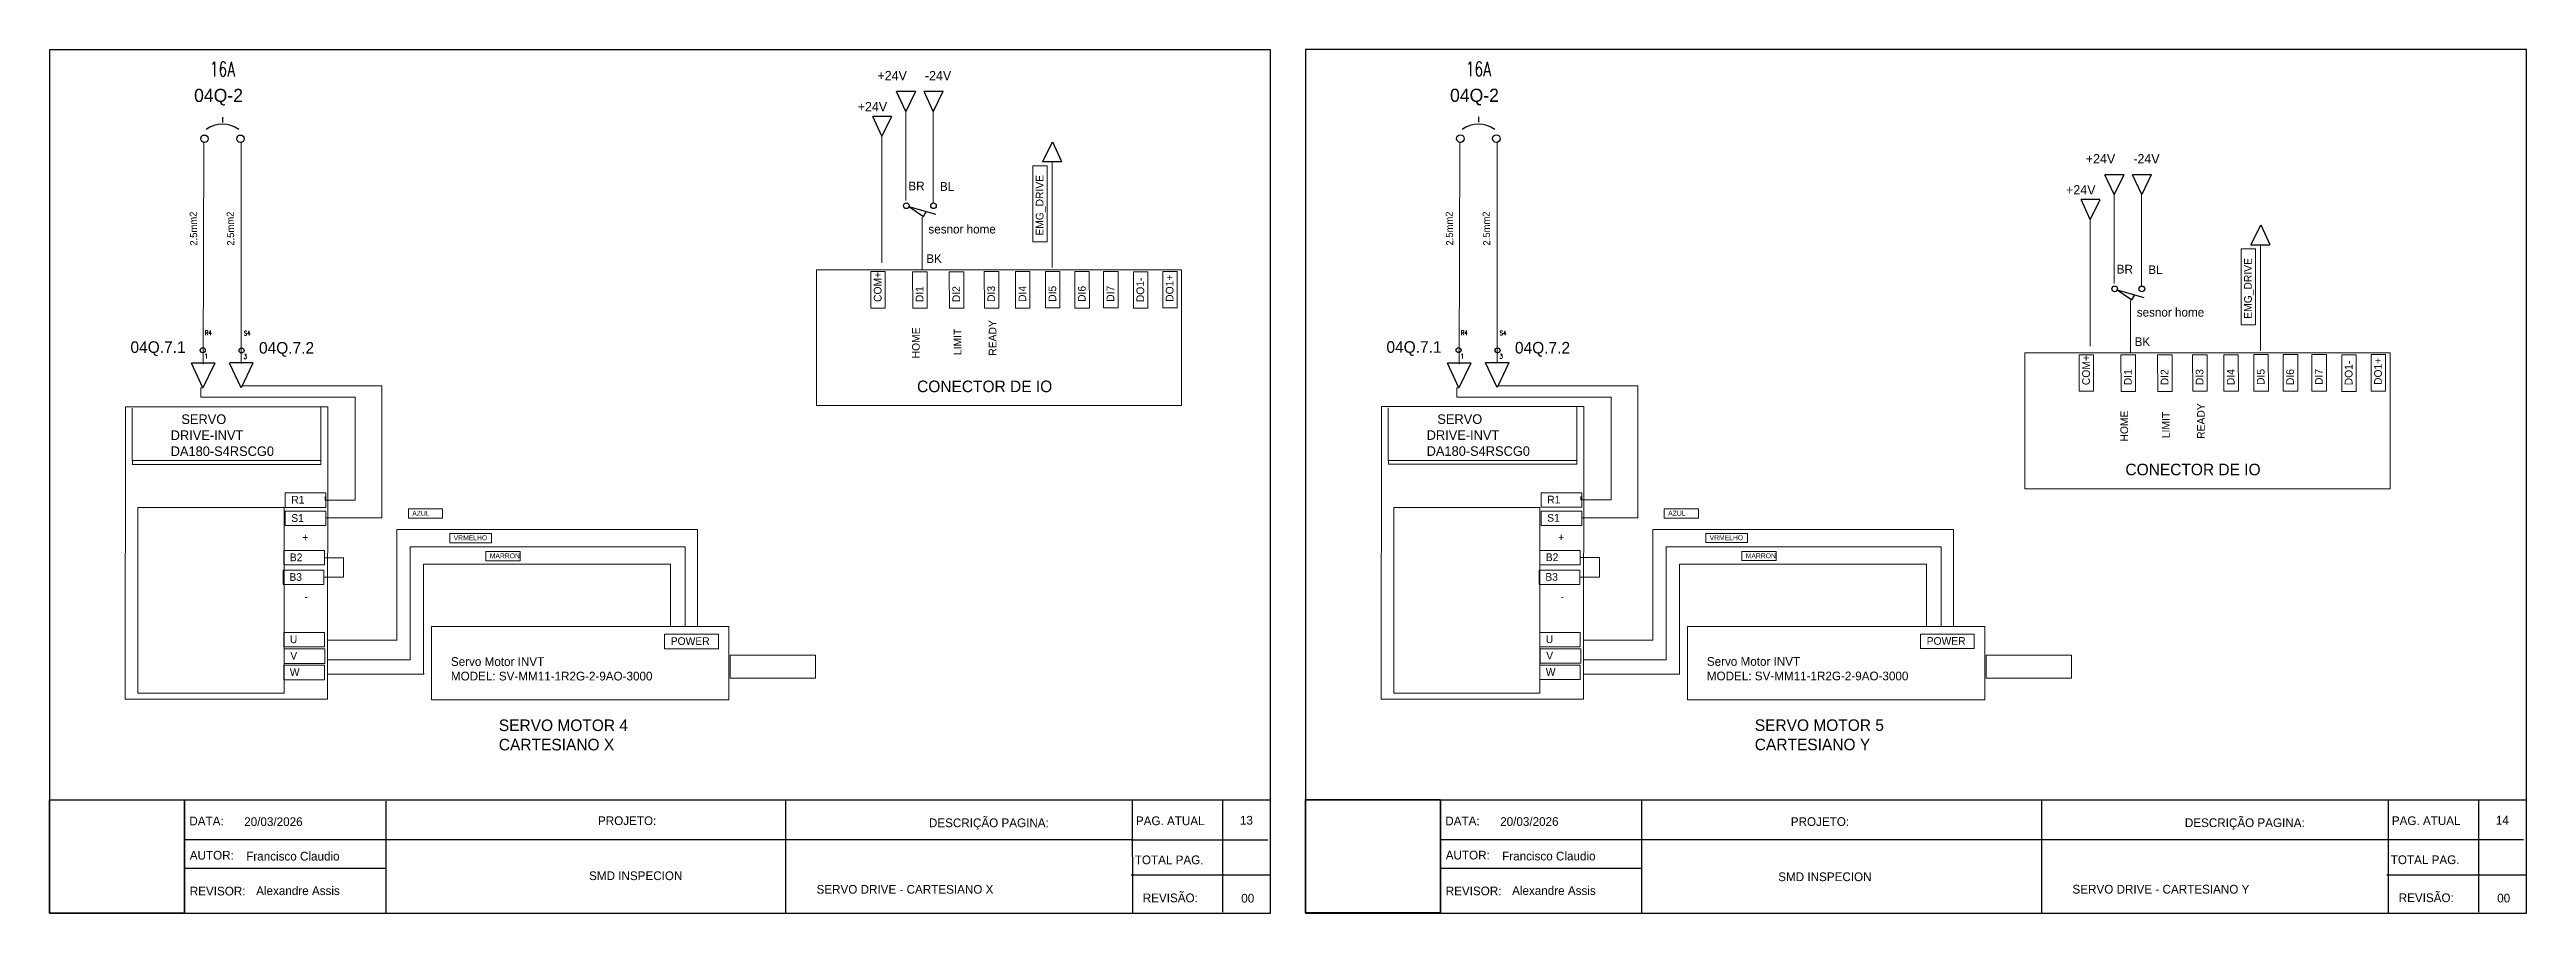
# Model space of a CAD drawing. Extents: x -891 to 6596, y -1 to 298.
# Drawn here: x 4862 to 5714, y -1 to 296 of the extents above; entities that cross this region are included whole.
import ezdxf
from ezdxf.enums import TextEntityAlignment as Align

# ---------------------------------------------------------------- set-up
doc = ezdxf.new("R2010")
doc.units = 0
doc.header["$MEASUREMENT"] = 0
doc.linetypes.add('HIDDEN2', pattern=[0.1875, 0.125, -0.0625])
for name, color, linetype in [('DESCCHILD', 20, 'Continuous'), ('LOC', 8, 'Continuous'), ('RED_2.5mm^2', 1, 'Continuous'), ('SYMS', 7, 'Continuous'), ('TAGS', 51, 'Continuous')]:
    doc.layers.add(name, color=color, linetype=linetype)
doc.styles.add('WD', font='romans.shx')
picture_1 = doc.add_image_def('image1.png', size_in_pixel=(222, 187))
picture_2 = doc.add_image_def('image2.png', size_in_pixel=(237, 301))

# ---------------------------------------------------------------- blocks, each defined once
blk = doc.blocks.new('VT0W02')
blk.add_circle((0, 0), 0.0699)
at = {"style": 'WD', "flags": 1}
for tag, p, height in [('X4TERM01', (-0.07, 0), 0.0125), ('X4TERMDESC01', (-0.055, -0.023), 0.025), ('X2TERMDESC01', (-0.006, 0.029), 0.025), ('STRIPSEQ', (0, 0), 0.00125), ('X2TERM01', (0, 0.07), 0.0125), ('X1TERMDESC01', (0.039, -0.003), 0.025), ('X1TERM01', (0.07, 0), 0.0125), ('LINKTERM', (0, -0.002), 0.00125), ('X8TERM01', (0, -0.07), 0.0125), ('X8TERMDESC01', (0, -0.054), 0.025)]:
    blk.add_attdef(tag, p, '', height=height, dxfattribs=at)
at = {"linetype": 'Continuous', "style": 'WD'}
for tag, p, height, width, flags in [('WIRENO', (0.062, 0.094), 0.125, 0.8, 8), ('TAGSTRIP', (0.053, -0.229), 0.125, 0.9, 8), ('DESC2', (0.053, -0.541), 0.125, 0.8, 8), ('DESC3', (0.053, -0.698), 0.125, 0.8, 8), ('CAT', (0.213, -0.406), 0.109, 0.8, 1)]:
    blk.add_attdef(tag, p, '', height=height, dxfattribs=dict(at, width=width, flags=flags))
at = {"style": 'WD'}
for tag, p, width in [('INST', (0.062, 0.42), 0.7), ('LOC', (0.062, 0.25), 0.7), ('DESC1', (0.053, -0.385), 0.8)]:
    blk.add_attdef(tag, p, '', height=0.125, dxfattribs=dict(at, width=width))
at = {"linetype": 'Continuous', "style": 'WD', "width": 0.8, "flags": 1}
blk.add_attdef('MFG', text='', height=0.109, dxfattribs=at).set_placement((0.088, -0.406), align=Align.RIGHT)
at = {"style": 'WD', "width": 0.7, "flags": 1}
blk.add_attdef('ASSYCODE', (0.062, -0.281), '', height=0.01, dxfattribs=at)
blk = doc.blocks.new('HLS11')
at = {"linetype": 'Continuous'}
for p, q in [((-0.125, -0.01), (0.041, -0.124)), ((-0.125, -0.01), (0.179, -0.097)), ((0.041, -0.124), (0.073, -0.067))]:
    blk.add_line(p, q, dxfattribs=at)
for centre in [(-0.155, 0), (0.155, 0)]:
    blk.add_circle(centre, 0.0322)
at = {"style": 'WD', "width": 0.7}
for tag, p in [('INST', (0, 0.732)), ('LOC', (0, 0.562)), ('DESC1', (0, 0.406)), ('DESC2', (0, 0.25)), ('XREF', (0, -0.299)), ('WDTAGALT', (0.006, -0.438))]:
    blk.add_attdef(tag, text='', height=0.125, dxfattribs=at).set_placement(p, align=Align.CENTER)
at = {"style": 'WD'}
blk.add_attdef('TAG1', text='', height=0.125, dxfattribs=at).set_placement((0, 0.094), align=Align.CENTER)
for tag, p, height, flags in [('X4TERM01', (-0.188, 0), 0.0125, 1), ('FAMILY', (0.038, 0.037), 0.01, 9), ('CONTACT', (0.038, 0.02), 0.01, 1), ('X1TERM02', (0.188, 0), 0.0125, 1)]:
    blk.add_attdef(tag, p, '', height=height, dxfattribs=dict(at, flags=flags))
for tag, p in [('X2LINK', (0, 0.031)), ('X8LINK', (0, -0.156))]:
    blk.add_attdef(tag, p, '', height=0.01, dxfattribs=at)
at = {"linetype": 'Continuous', "style": 'WD', "flags": 9}
for tag, p in [('CAT', (0.063, -0.007)), ('ASSYCODE', (0.062, -0.047)), ('MFG', (0.063, -0.027))]:
    blk.add_attdef(tag, text='', height=0.01, dxfattribs=at).set_placement(p, align=Align.CENTER)
at = {"linetype": 'Continuous', "style": 'WD', "flags": 8}
blk.add_attdef('TERM01', text='', height=0.125, dxfattribs=at).set_placement((-0.25, -0.031), align=Align.TOP_RIGHT)
blk.add_attdef('TERM02', text='', height=0.125, dxfattribs=at).set_placement((0.25, -0.031), align=Align.TOP_LEFT)
blk = doc.blocks.new('HCB2')
at = {"linetype": 'HIDDEN2'}
blk.add_line((0, 0.187), (0, 0.141), dxfattribs=at)
for centre in [(-0.155, 0), (0.155, 0)]:
    blk.add_circle(centre, 0.0322)
blk.add_arc((0, -0.109), 0.234, 53.1301, 126.8699)
at = {"style": 'WD', "width": 0.7}
for tag, p in [('INST', (0, 0.863)), ('DESC1', (0, 0.537)), ('LOC', (0, 0.693)), ('DESC2', (0, 0.38)), ('RATING1', (0, -0.188)), ('XREF', (0, -0.344))]:
    blk.add_attdef(tag, text='', height=0.125, dxfattribs=at).set_placement(p, align=Align.CENTER)
at = {"style": 'WD'}
blk.add_attdef('TAG2', text='', height=0.125, dxfattribs=at).set_placement((0, 0.224), align=Align.CENTER)
for tag, p in [('X2LINK', (0, 0.219)), ('X8LINK', (0, 0))]:
    blk.add_attdef(tag, p, '', height=0.01, dxfattribs=at)
for tag, p, height, flags in [('X4TERM01', (-0.188, 0), 0.0125, 1), ('FAMILY', (0.054, 0.183), 0.01, 9), ('CONTACT', (0.054, 0.159), 0.01, 9), ('X1TERM02', (0.188, 0), 0.0125, 1)]:
    blk.add_attdef(tag, p, '', height=height, dxfattribs=dict(at, flags=flags))
at = {"linetype": 'Continuous', "style": 'WD', "flags": 8}
blk.add_attdef('TERM01', text='', height=0.125, dxfattribs=at).set_placement((-0.25, -0.031), align=Align.TOP_RIGHT)
blk.add_attdef('TERM02', text='', height=0.125, dxfattribs=at).set_placement((0.25, -0.031), align=Align.TOP_LEFT)

msp = doc.modelspace()

# ---------------------------------------------------------------- linework, layer by layer
for p, q in [((5282.068, 295.673), (4862.068, 295.673)), ((4862.068, 295.673), (4862.068, -1.327)), ((5282.068, -1.327), (5282.068, 295.673)), ((5714.128, 295.714), (5294.128, 295.714)), ((5294.128, 295.714), (5294.128, -1.286)), ((5714.128, -1.286), (5714.128, 295.714)), ((4908.618, -1.207), (4908.617, 37.433)), ((4977.799, -1.395), (4977.79, 37.274)), ((5115.326, -1.102), (5115.312, 37.732)), ((5265.72, -0.995), (5265.696, 37.731)), ((5340.677, -1.166), (5340.676, 37.474)), ((5409.858, -1.354), (5409.849, 37.315)), ((5547.385, -1.061), (5547.371, 37.773)), ((5697.779, -0.954), (5697.755, 37.772)), ((4862.068, -1.327), (5282.068, -1.327)), ((5294.128, -1.286), (5714.128, -1.286))]:
    msp.add_line(p, q)
at = {"color": 242, "true_color": 0xcd2027}
for p, q in [((5156.583, 274.433), (5153.435, 281.248)), ((5159.934, 281.259), (5153.46, 281.272)), ((5159.896, 281.235), (5156.583, 274.433)), ((5148.356, 265.876), (5145.208, 272.69)), ((5151.706, 272.702), (5145.232, 272.715)), ((5151.668, 272.677), (5148.356, 265.876)), ((5203.668, 257.2), (5210.142, 257.187)), ((5203.706, 257.224), (5207.018, 264.026)), ((5207.018, 264.026), (5210.166, 257.211)), ((5572.269, 245.84), (5569.122, 252.655)), ((5575.62, 252.666), (5569.146, 252.679)), ((5575.582, 252.642), (5572.269, 245.84)), ((5564.042, 237.283), (5560.894, 244.097)), ((5567.393, 244.109), (5560.918, 244.122)), ((5567.354, 244.084), (5564.042, 237.283)), ((5619.392, 228.631), (5622.705, 235.433)), ((5622.705, 235.433), (5625.852, 228.618)), ((5619.354, 228.607), (5625.828, 228.594)), ((4914.785, 179.339), (4910.849, 187.808)), ((4918.933, 187.841), (4910.879, 187.838)), ((4918.886, 187.811), (4914.785, 179.339)), ((4927.931, 179.415), (4923.995, 187.884)), ((4932.08, 187.917), (4924.025, 187.914)), ((4932.032, 187.886), (4927.931, 179.415)), ((5346.844, 179.38), (5342.908, 187.849)), ((5350.993, 187.882), (5342.938, 187.88)), ((5350.945, 187.852), (5346.844, 179.38)), ((5359.99, 179.456), (5356.054, 187.925)), ((5364.139, 187.958), (5356.084, 187.955)), ((5364.091, 187.927), (5359.99, 179.456))]:
    msp.add_line(p, q, dxfattribs=at)
at = {"color": 146, "true_color": 0x105689}
for p, q in [((5166.07, 274.433), (5162.923, 281.248)), ((5169.421, 281.259), (5162.947, 281.272)), ((5169.383, 281.235), (5166.07, 274.433)), ((5581.757, 245.84), (5578.609, 252.655)), ((5585.107, 252.666), (5578.633, 252.679)), ((5585.069, 252.642), (5581.757, 245.84))]:
    msp.add_line(p, q, dxfattribs=at)
at = {"linetype": 'Continuous'}
for p, q in [((4862.228, 37.688), (5282.066, 37.69)), ((5234.531, 37.692), (5234.536, -1.383)), ((5294.287, 37.729), (5714.125, 37.731)), ((5666.59, 37.734), (5666.595, -1.341)), ((5234.236, 23.932), (4908.42, 23.895)), ((5234.178, 23.957), (5281.096, 23.957)), ((5666.295, 23.973), (5340.479, 23.937)), ((5666.237, 23.998), (5713.155, 23.998)), ((4908.515, 14.158), (4977.795, 14.172)), ((5234.088, 11.874), (5281.908, 11.874)), ((5340.574, 14.199), (5409.854, 14.214)), ((5666.147, 11.916), (5713.968, 11.916))]:
    msp.add_line(p, q, dxfattribs=at)
at = {"layer": 'RED_2.5mm^2', "color": 242, "lineweight": 18, "true_color": 0xcd2027}
for p, q in [((5156.578, 274.987), (5156.578, 243.796)), ((5148.351, 266.43), (5148.351, 222.333)), ((4915.13, 263.767), (4914.922, 187.483)), ((4928.004, 263.781), (4928.004, 187.909)), ((5206.986, 220.714), (5206.986, 257.109)), ((5347.189, 263.808), (5346.981, 187.524)), ((5360.063, 263.823), (5360.063, 187.95)), ((5572.264, 246.394), (5572.264, 215.203)), ((5162.217, 219.956), (5162.217, 238.041)), ((5564.037, 237.837), (5564.037, 193.74)), ((5622.672, 192.121), (5622.672, 228.516)), ((5577.904, 191.363), (5577.904, 209.448)), ((4914.858, 187.833), (4915.083, 187.833)), ((4928.004, 187.909), (4928.23, 187.909)), ((5346.917, 187.874), (5347.142, 187.874)), ((5360.063, 187.95), (5360.289, 187.95)), ((4914.785, 179.339), (4914.09, 179.339)), ((4914.09, 179.339), (4914.09, 176.141)), ((4928.235, 180.043), (4976.343, 180.043)), ((4976.343, 180.043), (4976.343, 179.19)), ((4976.343, 179.19), (4976.343, 134.666)), ((5346.844, 179.38), (5346.149, 179.38)), ((5346.149, 179.38), (5346.149, 176.182)), ((5360.295, 180.085), (5408.402, 180.085)), ((5408.402, 180.085), (5408.402, 179.232)), ((5408.402, 179.232), (5408.402, 134.707)), ((4914.09, 176.141), (4967.188, 176.141)), ((4967.188, 176.141), (4967.188, 174.921)), ((4967.188, 174.921), (4967.188, 140.765)), ((5346.149, 176.182), (5399.247, 176.182)), ((5399.247, 176.182), (5399.247, 174.962)), ((5399.247, 174.962), (5399.247, 140.806)), ((4956.812, 140.765), (4956.812, 141.985)), ((4967.188, 140.765), (4956.812, 140.765)), ((5388.871, 140.806), (5388.871, 142.026)), ((5399.247, 140.806), (5388.871, 140.806)), ((4957.117, 134.666), (4957.117, 135.276)), ((4976.343, 134.666), (4957.117, 134.666)), ((5389.177, 134.707), (5389.177, 135.317)), ((5408.402, 134.707), (5389.177, 134.707)), ((4956.584, 120.93), (4963.254, 120.93)), ((4963.184, 120.93), (4963.184, 114.235)), ((4986.047, 124.636), (5080.706, 124.636)), ((4986.118, 86.343), (4986.118, 124.636)), ((5080.706, 124.636), (5080.708, 97.242)), ((5388.643, 120.971), (5395.313, 120.971)), ((5395.243, 120.971), (5395.243, 114.276)), ((5418.106, 124.677), (5512.765, 124.677)), ((5418.177, 86.384), (5418.177, 124.677)), ((5512.765, 124.677), (5512.768, 97.283)), ((4963.001, 114.235), (4956.555, 114.235)), ((4963.184, 114.235), (4963.001, 114.235)), ((5395.06, 114.276), (5388.614, 114.276)), ((5395.243, 114.276), (5395.06, 114.276)), ((4957.668, 85.807), (4986.118, 85.807)), ((4986.118, 85.807), (4986.118, 86.343)), ((5389.727, 85.849), (5418.177, 85.849)), ((5418.177, 85.849), (5418.177, 86.384))]:
    msp.add_line(p, q, dxfattribs=at)
at = {"layer": 'RED_2.5mm^2', "color": 146, "lineweight": 18, "true_color": 0x105689}
for p, q in [((5166.065, 274.987), (5166.065, 243.006)), ((5581.752, 246.394), (5581.752, 214.413)), ((4981.539, 92.531), (4981.539, 130.663)), ((4981.539, 130.663), (5084.989, 130.663)), ((5084.989, 130.663), (5084.989, 126.699)), ((5413.598, 92.572), (5413.598, 130.704)), ((5413.598, 130.704), (5517.048, 130.704)), ((5517.048, 130.704), (5517.048, 126.74)), ((5084.989, 126.699), (5084.977, 97.265)), ((5517.048, 126.74), (5517.036, 97.306)), ((4957.678, 92.543), (4979.097, 92.543)), ((4979.097, 92.548), (4981.539, 92.548)), ((5389.737, 92.584), (5411.157, 92.584)), ((5411.157, 92.59), (5413.598, 92.59))]:
    msp.add_line(p, q, dxfattribs=at)
at = {"layer": 'RED_2.5mm^2', "color": 8, "lineweight": 18}
for p, q in [((4990.671, 81.237), (4990.671, 118.725)), ((4990.671, 118.725), (5075.652, 118.725)), ((5075.652, 118.814), (5075.653, 97.242)), ((5422.731, 81.278), (5422.731, 118.766)), ((5422.731, 118.766), (5507.711, 118.766)), ((5507.711, 118.855), (5507.712, 97.283)), ((4957.66, 80.881), (4990.76, 80.881)), ((4990.76, 81.237), (4990.671, 81.237)), ((4990.76, 80.881), (4990.76, 81.237)), ((5389.72, 80.923), (5422.819, 80.923)), ((5422.819, 81.278), (5422.731, 81.278)), ((5422.819, 80.923), (5422.819, 81.278))]:
    msp.add_line(p, q, dxfattribs=at)
at = {"layer": 'SYMS', "color": 7, "lineweight": 18}
for p, q in [((4890.44, 172.412), (4890.44, 154.344)), ((4955.395, 154.344), (4955.395, 172.762)), ((4955.395, 172.762), (4955.395, 153.036)), ((5322.499, 172.454), (5322.499, 154.385)), ((5387.454, 154.385), (5387.454, 172.803)), ((5387.454, 172.803), (5387.454, 153.078)), ((4890.44, 154.344), (4955.395, 154.344)), ((4890.593, 153.036), (4890.593, 154.462)), ((5322.499, 154.385), (5387.454, 154.385)), ((5322.652, 153.078), (5322.652, 154.504)), ((4955.395, 153.036), (4890.593, 153.036)), ((5387.454, 153.078), (5322.652, 153.078))]:
    msp.add_line(p, q, dxfattribs=at)
for points in [[(5200.273, 229.626), (5200.3, 255.745), (5205.284, 255.745), (5205.257, 229.626)], [(5615.959, 201.033), (5615.986, 227.152), (5620.97, 227.152), (5620.944, 201.033)], [(5125.876, 219.956), (5251.498, 219.956), (5251.498, 173.286), (5125.876, 173.286)], [(5144.565, 206.802), (5144.544, 219.364), (5149.528, 219.364), (5149.55, 206.802)], [(5158.972, 206.743), (5158.95, 219.304), (5163.935, 219.304), (5163.956, 206.743)], [(5171.594, 206.743), (5171.572, 219.304), (5176.556, 219.304), (5176.578, 206.743)], [(5183.625, 206.807), (5183.603, 219.368), (5188.587, 219.368), (5188.609, 206.807)], [(5194.341, 206.807), (5194.319, 219.368), (5199.304, 219.368), (5199.325, 206.807)], [(5204.661, 206.856), (5204.639, 219.417), (5209.623, 219.417), (5209.645, 206.856)], [(5214.78, 206.82), (5214.758, 219.381), (5219.742, 219.381), (5219.764, 206.82)], [(5224.648, 206.867), (5224.626, 219.429), (5229.61, 219.429), (5229.632, 206.867)], [(5234.913, 206.736), (5234.892, 219.297), (5239.876, 219.297), (5239.898, 206.736)], [(5244.995, 206.858), (5244.973, 219.419), (5249.957, 219.419), (5249.979, 206.858)], [(5541.562, 191.363), (5667.184, 191.363), (5667.184, 144.693), (5541.562, 144.693)], [(5560.252, 178.209), (5560.23, 190.771), (5565.214, 190.771), (5565.236, 178.209)], [(5574.658, 178.15), (5574.637, 190.711), (5579.621, 190.711), (5579.642, 178.15)], [(5587.28, 178.15), (5587.258, 190.711), (5592.243, 190.711), (5592.264, 178.15)], [(5599.311, 178.214), (5599.289, 190.775), (5604.274, 190.775), (5604.295, 178.214)], [(5610.027, 178.214), (5610.006, 190.775), (5614.99, 190.775), (5615.011, 178.214)], [(5620.347, 178.263), (5620.325, 190.824), (5625.309, 190.824), (5625.331, 178.263)], [(5630.466, 178.227), (5630.444, 190.788), (5635.428, 190.788), (5635.45, 178.227)], [(5640.334, 178.274), (5640.312, 190.836), (5645.296, 190.836), (5645.318, 178.274)], [(5650.6, 178.143), (5650.578, 190.704), (5655.562, 190.704), (5655.584, 178.143)], [(5660.681, 178.265), (5660.659, 190.826), (5665.644, 190.826), (5665.665, 178.265)], [(4888.215, 172.863), (4957.796, 172.863), (4957.648, 72.305), (4888.067, 72.305)], [(5320.274, 172.904), (5389.855, 172.904), (5389.707, 72.347), (5320.126, 72.347)], [(4943.103, 143.254), (4957.068, 143.254), (4957.068, 138.269), (4943.103, 138.269)], [(4943.103, 136.97), (4957.068, 136.97), (4957.068, 131.986), (4943.103, 131.986)], [(4985.478, 137.724), (4997.249, 137.724), (4997.249, 134.549), (4985.478, 134.549)], [(5375.162, 143.295), (5389.127, 143.295), (5389.127, 138.311), (5375.162, 138.311)], [(5375.162, 137.011), (5389.127, 137.011), (5389.127, 132.027), (5375.162, 132.027)], [(5417.537, 137.765), (5429.308, 137.765), (5429.308, 134.59), (5417.537, 134.59)], [(4999.733, 129.29), (5014.09, 129.29), (5014.09, 126.115), (4999.733, 126.115)], [(5431.792, 129.331), (5446.149, 129.331), (5446.149, 126.156), (5431.792, 126.156)], [(4942.62, 123.437), (4956.584, 123.437), (4956.584, 118.452), (4942.62, 118.452)], [(5012.158, 123.082), (5023.929, 123.082), (5023.929, 119.907), (5012.158, 119.907)], [(5374.679, 123.478), (5388.643, 123.478), (5388.643, 118.494), (5374.679, 118.494)], [(5444.217, 123.123), (5455.988, 123.123), (5455.988, 119.948), (5444.217, 119.948)], [(4942.458, 116.67), (4956.423, 116.67), (4956.423, 111.686), (4942.458, 111.686)], [(5374.517, 116.711), (5388.482, 116.711), (5388.482, 111.727), (5374.517, 111.727)], [(4942.62, 95.242), (4956.584, 95.242), (4956.584, 90.258), (4942.62, 90.258)], [(4993.431, 97.235), (5095.703, 97.235), (5095.703, 72.033), (4993.431, 72.033)], [(5073.646, 94.644), (5092.124, 94.644), (5092.124, 89.66), (5073.646, 89.66)], [(5374.679, 95.283), (5388.643, 95.283), (5388.643, 90.299), (5374.679, 90.299)], [(5425.49, 97.276), (5527.763, 97.276), (5527.763, 72.075), (5425.49, 72.075)], [(5505.705, 94.686), (5524.183, 94.686), (5524.183, 89.701), (5505.705, 89.701)], [(4942.781, 89.603), (4956.746, 89.603), (4956.746, 84.619), (4942.781, 84.619)], [(5096.17, 87.434), (5125.591, 87.434), (5125.591, 79.5), (5096.17, 79.5)], [(5374.84, 89.644), (5388.805, 89.644), (5388.805, 84.66), (5374.84, 84.66)], [(5528.23, 87.476), (5557.65, 87.476), (5557.65, 79.542), (5528.23, 79.542)], [(4942.62, 83.964), (4956.584, 83.964), (4956.584, 78.98), (4942.62, 78.98)], [(5374.679, 84.005), (5388.643, 84.005), (5388.643, 79.021), (5374.679, 79.021)]]:
    msp.add_lwpolyline(points, close=True, dxfattribs=at)

# ---------------------------------------------------------------- block references
at = {"layer": 'SYMS', "color": 242, "lineweight": 18, "true_color": 0xcd2027}
ref = msp.add_blockref('HCB2', (4921.527, 265.039), dxfattribs=dict(at, xscale=39.94834406996588, yscale=39.94834406996588, zscale=39.94834406996588))
ref.add_attrib('DESC1', '16A', dxfattribs={"layer": 'DESCCHILD', "height": 4.9935, "style": 'WD', "width": 0.7}).set_placement((4921.527, 286.478), align=Align.CENTER)
ref = msp.add_blockref('HCB2', (5353.586, 265.08), dxfattribs=dict(at, xscale=39.94834406996588, yscale=39.94834406996588, zscale=39.94834406996588))
ref.add_attrib('DESC1', '16A', dxfattribs={"layer": 'DESCCHILD', "height": 4.9935, "style": 'WD', "width": 0.7}).set_placement((5353.586, 286.519), align=Align.CENTER)
at = {"layer": 'SYMS', "color": 242, "lineweight": 18, "true_color": 0xcd2027, "xscale": 30.14459119547984, "yscale": 30.14459119547984, "zscale": 30.14459119547984}
for p in [(5161.459, 241.994), (5577.146, 213.401)]:
    msp.add_blockref('HLS11', p, dxfattribs=at)
at = {"layer": 'SYMS'}
ref = msp.add_blockref('VT0W02', (4914.73, 192.304), dxfattribs=dict(at, xscale=12.3669621371258, yscale=12.3669621371258, zscale=12.3669621371258))
ref.add_attrib('INST', 'R4', (4915.503, 197.493), dxfattribs={"layer": 'LOC', "height": 1.5459, "style": 'WD', "width": 0.7})
ref.add_attrib('TAGSTRIP', '1', (4915.387, 189.474), dxfattribs={"layer": 'TAGS', "linetype": 'Continuous', "height": 1.546, "style": 'WD', "width": 0.9, "flags": 8})
ref = msp.add_blockref('VT0W02', (4928.113, 192.229), dxfattribs=dict(at, xscale=12.3669621371258, yscale=12.3669621371258, zscale=12.3669621371258))
ref.add_attrib('INST', 'S4', (4928.886, 197.419), dxfattribs={"layer": 'LOC', "height": 1.5459, "style": 'WD', "width": 0.7})
ref.add_attrib('TAGSTRIP', '3', (4928.771, 189.399), dxfattribs={"layer": 'TAGS', "linetype": 'Continuous', "height": 1.546, "style": 'WD', "width": 0.9, "flags": 8})
ref = msp.add_blockref('VT0W02', (5346.789, 192.345), dxfattribs=dict(at, xscale=12.3669621371258, yscale=12.3669621371258, zscale=12.3669621371258))
ref.add_attrib('INST', 'R4', (5347.562, 197.534), dxfattribs={"layer": 'LOC', "height": 1.5459, "style": 'WD', "width": 0.7})
ref.add_attrib('TAGSTRIP', '1', (5347.447, 189.515), dxfattribs={"layer": 'TAGS', "linetype": 'Continuous', "height": 1.546, "style": 'WD', "width": 0.9, "flags": 8})
ref = msp.add_blockref('VT0W02', (5360.172, 192.271), dxfattribs=dict(at, xscale=12.3669621371258, yscale=12.3669621371258, zscale=12.3669621371258))
ref.add_attrib('INST', 'S4', (5360.945, 197.46), dxfattribs={"layer": 'LOC', "height": 1.5459, "style": 'WD', "width": 0.7})
ref.add_attrib('TAGSTRIP', '3', (5360.83, 189.44), dxfattribs={"layer": 'TAGS', "linetype": 'Continuous', "height": 1.546, "style": 'WD', "width": 0.9, "flags": 8})

# ---------------------------------------------------------------- texts
for s, p in [('BR', (5157.49, 247.285)), ('BL', (5168.358, 247.123)), ('sesnor home', (5164.385, 232.462)), ('BK', (5163.654, 222.323)), ('BR', (5573.176, 218.692)), ('BL', (5584.044, 218.53)), ('sesnor home', (5580.072, 203.869)), ('BK', (5579.34, 193.73)), ('DATA:', (4910.139, 28.884)), ('20/03/2026', (4929.02, 28.67)), ('PROJETO:', (5050.716, 29.001)), ('DESCRIÇÃO PAGINA:', (5164.553, 28.272)), ('PAG. ATUAL', (5235.758, 28.968)), ('13', (5271.548, 29.149)), ('DATA:', (5342.198, 28.925)), ('20/03/2026', (5361.079, 28.711)), ('PROJETO:', (5461.054, 28.696)), ('DESCRIÇÃO PAGINA:', (5596.612, 28.314)), ('PAG. ATUAL', (5667.817, 29.009)), ('14', (5703.607, 29.191)), ('AUTOR:', (4910.286, 17.126)), ('Francisco Claudio', (4929.705, 16.798)), ('TOTAL PAG.', (5235.395, 15.533)), ('AUTOR:', (5342.346, 17.168)), ('Francisco Claudio', (5361.764, 16.839)), ('TOTAL PAG.', (5667.454, 15.574)), ('SMD INSPECION', (5047.655, 10.075)), ('SMD INSPECION', (5456.737, 9.717)), ('REVISOR:', (4910.286, 4.798)), ('Alexandre Assis', (4933.132, 4.926)), ('SERVO DRIVE - CARTESIANO X', (5125.895, 5.397)), ('REVISÃO:', (5238.12, 2.46)), ('00', (5272, 2.356)), ('REVISOR:', (5342.346, 4.839)), ('Alexandre Assis', (5365.191, 4.967)), ('SERVO DRIVE - CARTESIANO Y', (5557.954, 5.439)), ('REVISÃO:', (5670.179, 2.502)), ('00', (5704.059, 2.398))]:
    msp.add_text(s, height=3).set_placement(p)
at = {"attachment_point": 1}
for s, width, gutter_width, heights, insert, char_height in [('{\\C242;\\c2564301;04Q-2}', 38.27078, 22.631, [27.158], (4911.771, 282.21), 4.52626), ('{\\C7;+24V}', 27.09318, 16.021, [19.226], (5146.847, 288.349), 3.2043), ('{\\C146;\\c9000464;-24V}', 27.09318, 16.021, [19.226], (5163.186, 288.349), 3.20429), ('{\\C242;\\c2564301;04Q-2}', 38.27078, 22.631, [27.158], (5343.83, 282.251), 4.52626), ('{\\C7;+24V}', 27.09318, 16.021, [19.226], (5140.052, 277.662), 3.2043), ('{\\C7;+24V}', 27.09318, 16.021, [19.226], (5562.533, 259.756), 3.2043), ('{\\C146;\\c9000464;-24V}', 27.09318, 16.021, [19.226], (5578.872, 259.756), 3.20429), ('{\\C7;+24V}', 27.09318, 16.021, [19.226], (5555.739, 249.069), 3.2043), ('{\\C242;\\c2564301;04Q.7.1}', 33.70694, 19.932, [23.919], (4889.884, 195.373), 3.98649), ('{\\C242;\\c2564301;04Q.7.2}', 33.70694, 19.932, [23.919], (4934.094, 195.119), 3.98649), ('{\\C242;\\c2564301;04Q.7.1}', 33.70694, 19.932, [23.919], (5321.944, 195.415), 3.98649), ('{\\C242;\\c2564301;04Q.7.2}', 33.70694, 19.932, [23.919], (5366.153, 195.16), 3.98649), ('{\\C7;CONECTOR DE IO}', 59.98899, 19.932, [23.919], (5160.485, 181.87), 3.98649), ('{\\C242;\\c2564301;   SERVO        DRIVE-INVT\\PDA180-S4RSCG0}', 39.80944, 16.49, [19.788], (4903.717, 170.225), 3.298), ('{\\C242;\\c2564301;   SERVO        DRIVE-INVT\\PDA180-S4RSCG0}', 39.80944, 16.49, [19.788], (5335.776, 170.266), 3.298), ('{\\C7;CONECTOR DE IO}', 59.98899, 19.932, [23.919], (5576.171, 153.277), 3.98649), ('{\\C7;R1}', 22.41397, 13.254, [15.905], (4945.196, 142.218), 2.6509), ('{\\C7;AZUL}', 14.27794, 8.443, [10.132], (4986.811, 137.064), 1.6886), ('{\\C7;R1}', 22.41397, 13.254, [15.905], (5377.255, 142.259), 2.6509), ('{\\C7;AZUL}', 14.27794, 8.443, [10.132], (5418.87, 137.105), 1.6886), ('{\\C7;S1}', 22.41397, 13.254, [15.905], (4945.196, 135.934), 2.6509), ('{\\C7;+}', 22.41397, 13.254, [15.905], (4948.972, 129.288), 2.6509), ('{\\C7;VRMELHO}', 14.27794, 8.443, [10.132], (5001.066, 128.63), 1.68864), ('{\\C7;S1}', 22.41397, 13.254, [15.905], (5377.255, 135.975), 2.6509), ('{\\C7;+}', 22.41397, 13.254, [15.905], (5381.031, 129.329), 2.6509), ('{\\C7;VRMELHO}', 14.27794, 8.443, [10.132], (5433.125, 128.671), 1.68864), ('{\\C7;B2}', 22.41397, 13.254, [15.905], (4944.712, 122.401), 2.6509), ('{\\C7;MARRON}', 14.27794, 8.443, [10.132], (5013.491, 122.422), 1.68864), ('{\\C7;B2}', 22.41397, 13.254, [15.905], (5376.771, 122.442), 2.6509), ('{\\C7;MARRON}', 14.27794, 8.443, [10.132], (5445.55, 122.463), 1.68864), ('{\\C7;B3}', 22.41397, 13.254, [15.905], (4944.551, 115.634), 2.6509), ('{\\C7;B3}', 22.41397, 13.254, [15.905], (5376.61, 115.675), 2.6509), ('{\\C7;-}', 22.41397, 13.254, [15.905], (4949.745, 108.923), 2.6509), ('{\\C7;-}', 22.41397, 13.254, [15.905], (5381.805, 108.964), 2.6509), ('{\\C7;U}', 22.41397, 13.254, [15.905], (4944.712, 94.206), 2.6509), ('{\\C7;U}', 22.41397, 13.254, [15.905], (5376.771, 94.247), 2.6509), ('{\\C7;V}', 22.41397, 13.254, [15.905], (4944.873, 88.567), 2.6509), ('{\\C7;POWER}', 22.41397, 13.254, [15.905], (5075.738, 93.608), 2.65088), ('{\\C7;V}', 22.41397, 13.254, [15.905], (5376.932, 88.608), 2.6509), ('{\\C7;POWER}', 22.41397, 13.254, [15.905], (5507.797, 93.65), 2.65088), ('{\\C7;W}', 22.41397, 13.254, [15.905], (4944.712, 82.928), 2.6509), ('{\\C7;W}', 22.41397, 13.254, [15.905], (5376.771, 82.969), 2.6509), ('{\\C242;\\c2564301;SERVO MOTOR 4  CARTESIANO X}', 74.00855, 19.932, [23.919], (5016.605, 65.316), 3.98649), ('{\\C242;\\c2564301;SERVO MOTOR 5  CARTESIANO Y}', 74.00855, 19.932, [23.919], (5448.664, 65.357), 3.98649)]:
    msp.add_mtext_dynamic_manual_height_columns(s, width=width, gutter_width=gutter_width, heights=heights, dxfattribs=dict(at, insert=insert, char_height=char_height))
at = {"attachment_point": 1, "rotation": 90}
for s, insert, char_height in [('{\\C7;EMG_DRIVE}', (5201.309, 231.718), 2.65088), ('{\\C7;EMG_DRIVE}', (5616.995, 203.125), 2.65088), ('{\\C7;COM+}', (5145.601, 208.895), 2.6509), ('{\\C7;DI1}', (5160.008, 208.835), 2.6509), ('{\\C7;DI2}', (5172.63, 208.835), 2.6509), ('{\\C7;DI3}', (5184.661, 208.899), 2.6509), ('{\\C7;DI4}', (5195.377, 208.899), 2.6509), ('{\\C7;DI5}', (5205.697, 208.949), 2.6509), ('{\\C7;DI6}', (5215.816, 208.912), 2.6509), ('{\\C7;DI7}', (5225.684, 208.96), 2.6509), ('{\\C7;DO1-}', (5235.949, 208.829), 2.6509), ('{\\C7;DO1+}', (5246.031, 208.95), 2.6509), ('{\\C7;HOME}', (5158.745, 189.502), 2.6509), ('{\\C7;LIMIT}', (5173.092, 190.658), 2.65088), ('{\\C7;READY}', (5185.125, 190.427), 2.65088), ('{\\C7;COM+}', (5561.288, 180.302), 2.6509), ('{\\C7;DO1-}', (5651.636, 180.236), 2.6509), ('{\\C7;DO1+}', (5661.717, 180.357), 2.6509), ('{\\C7;DI1}', (5575.694, 180.242), 2.6509), ('{\\C7;DI2}', (5588.316, 180.242), 2.6509), ('{\\C7;DI3}', (5600.347, 180.306), 2.6509), ('{\\C7;DI4}', (5611.063, 180.306), 2.6509), ('{\\C7;DI5}', (5621.383, 180.355), 2.6509), ('{\\C7;DI6}', (5631.502, 180.319), 2.6509), ('{\\C7;DI7}', (5641.37, 180.367), 2.6509), ('{\\C7;HOME}', (5574.431, 160.909), 2.6509), ('{\\C7;LIMIT}', (5588.778, 162.065), 2.65088), ('{\\C7;READY}', (5600.811, 161.834), 2.65088)]:
    msp.add_mtext_dynamic_manual_height_columns(s, width=22.41397, gutter_width=13.254, heights=[15.905], dxfattribs=dict(at, insert=insert, char_height=char_height))
at = {"color": 242, "true_color": 0xcd2027, "char_height": 2.42897, "width": 15.53414, "attachment_point": 1, "rotation": 91.10241}
for insert in [(4910.458, 228.235), (4923.176, 228.235), (5342.518, 228.276), (5355.235, 228.276)]:
    msp.add_mtext('{\\C7;2.5mm2 }', dxfattribs=dict(at, insert=insert))
at = {"layer": 'SYMS', "color": 242, "lineweight": 18, "true_color": 0xcd2027, "char_height": 3, "width": 87.675, "attachment_point": 1}
for insert in [(5000.117, 86.737), (5432.176, 86.778)]:
    msp.add_mtext('Servo Motor INVT\\PMODEL: SV-MM11-1R2G-2-9AO-3000\\P', dxfattribs=dict(at, insert=insert))

# ---------------------------------------------------------------- pictures from other files: only their frames are drawn
at = {"linetype": 'Continuous'}
image = msp.add_image(picture_1, insert=(4862.043, -1.272), size_in_units=(46.298, 38.999), dxfattribs=at)
image.dxf.flags = 7
image = msp.add_image(picture_1, insert=(5294.103, -1.231), size_in_units=(46.298, 38.999), dxfattribs=at)
image.dxf.flags = 7
at = {"layer": 'SYMS', "color": 7, "lineweight": 18}
image = msp.add_image(picture_2, insert=(4892.455, 74.357), size_in_units=(50.25, 63.82), dxfattribs=at)
image.dxf.flags = 7
image = msp.add_image(picture_2, insert=(5324.514, 74.398), size_in_units=(50.25, 63.82), dxfattribs=at)
image.dxf.flags = 7

doc.saveas('drawing.dxf')
